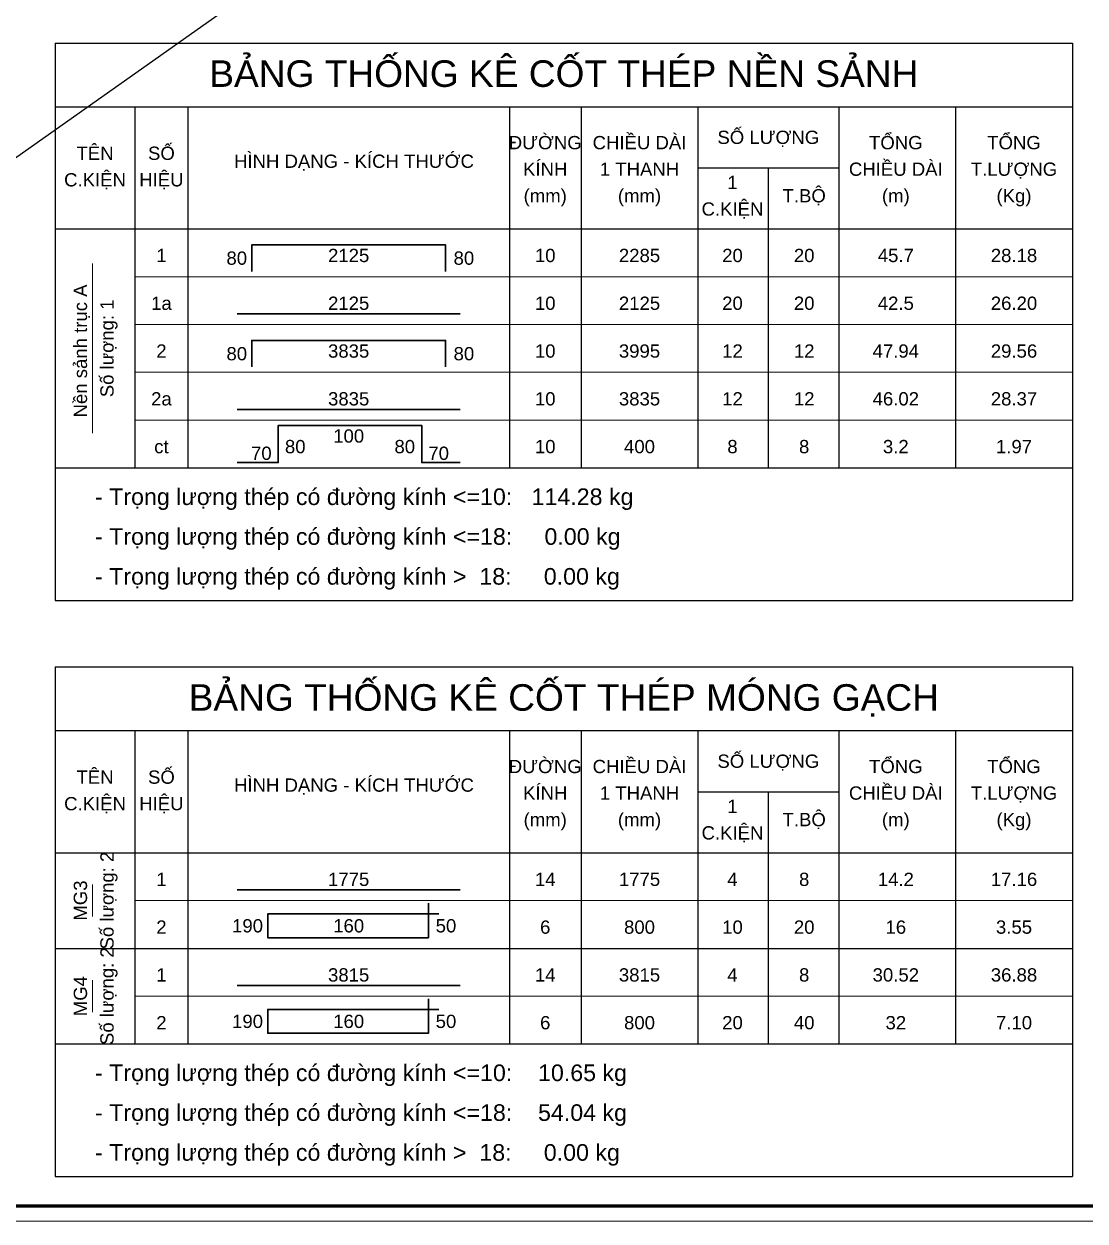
# Model space of a CAD drawing. Header units: millimetres. Extents: x -178395 to 493851, y -561170 to -280028.
# Drawn here: x 369492 to 379479, y -471455 to -460182 of the extents above; entities that cross this region are included whole.
import ezdxf
from ezdxf.enums import TextEntityAlignment as Align

# ---------------------------------------------------------------- set-up
doc = ezdxf.new("R2010")
doc.units = ezdxf.units.MM
doc.header["$MEASUREMENT"] = 0
doc.linetypes.add('HIDDEN', pattern=[0.375, 0.25, -0.125])
doc.layers.get('Defpoints').update_dxf_attribs({"color": 1})
doc.layers.add('KCS_Plotter', color=11, linetype='Continuous', plot=False)
for name, color, linetype, lineweight in [('Khungten_LCDI', 7, 'Continuous', 5), ('LC MANH DUT', 35, 'HIDDEN', 5), ('LC Net dam 1', 30, 'Continuous', 30), ('LC Net thay', 63, 'Continuous', 25), ('LC Text1', 3, 'Continuous', 20)]:
    doc.layers.add(name, color=color, linetype=linetype, lineweight=lineweight)
doc.styles.add('Hoa', font='micross_0.ttf')
doc.styles.add('Khungten', font='VHAVAN.TTF', dxfattribs={"width": 0.9, "height": 5000})
doc.styles.add('LC 1', font='VHAVANB.TTF')
doc.styles.add('Thuong', font='micross_0.ttf')
doc.styles.add('Title', font='VHBLACK.TTF', dxfattribs={"width": 0.8})

# ---------------------------------------------------------------- blocks, each defined once
blk = doc.blocks.new('lcdi fix')
at = {"layer": 'Defpoints', "lineweight": 0}
blk.add_lwpolyline([(-1200, -14850), (-1200, 14850), (40800, 14850), (40800, -14850)], close=True, dxfattribs=at)
at = {"layer": 'Khungten_LCDI', "color": 5, "lineweight": 60}
blk.add_lwpolyline([(0, -14650), (0, 14650), (40600, 14650), (40600, -14650)], close=True, dxfattribs=at)
at = {"color": 7, "style": 'Khungten', "width": 0.8}
for tag, p in [('REVISION', (39499, -10746)), ('NGAYHT', (39546, -11609))]:
    blk.add_attdef(tag, text='', height=200, dxfattribs=at).set_placement(p, align=Align.CENTER)
at = {"layer": 'LC Text1', "color": 3, "style": 'LC 1', "width": 1.834006}
for tag, p, p2 in [('TENBANVE1', (36913, -8886), (40339, -8886)), ('TENBANVE2', (36913, -9562), (40339, -9562))]:
    blk.add_attdef(tag, text='', height=250, dxfattribs=at).set_placement(p, p2, align=Align.FIT)
at = {"layer": 'LC Text1', "style": 'Title', "width": 0.7}
blk.add_attdef('SOBANVE', text='', height=250, dxfattribs=at).set_placement((39562, -13896), align=Align.CENTER)

msp = doc.modelspace()

# ---------------------------------------------------------------- linework, layer by layer
at = {"layer": 'KCS_Plotter', "ltscale": 250}
msp.add_line((355251, -471455.4), (384651, -450665.4), dxfattribs=at)
at = {"layer": 'LC MANH DUT'}
for p, q in [((370535.5, -462562.3), (379360.5, -462562.3)), ((370535.5, -463012.3), (379360.5, -463012.3)), ((370535.5, -463462.3), (379360.5, -463462.3)), ((370535.5, -463912.3), (379360.5, -463912.3)), ((370535.5, -464362.3), (379360.5, -464362.3)), ((370535.5, -468437.3), (379360.5, -468437.3)), ((370535.5, -468887.3), (379360.5, -468887.3)), ((370535.5, -469337.3), (379360.5, -469337.3)), ((370535.5, -469787.3), (379360.5, -469787.3))]:
    msp.add_line(p, q, dxfattribs=at)
at = {"layer": 'LC Net dam 1'}
for points in [[(371635.5, -462512.3), (371635.5, -462262.3), (373460.5, -462262.3), (373460.5, -462512.3)], [(371498, -462912.3), (373598, -462912.3)], [(371635.5, -463412.3), (371635.5, -463162.3), (373460.5, -463162.3), (373460.5, -463412.3)], [(371498, -463812.3), (373598, -463812.3)], [(371498, -464312.3), (371885.5, -464312.3), (371885.5, -463962.3), (373235.5, -463962.3), (373235.5, -464312.3), (373598, -464312.3)], [(371498, -468337.3), (373598, -468337.3)], [(373398, -468562.3), (371785.5, -468562.3), (371785.5, -468787.3), (373298, -468787.3), (373298, -468462.3)], [(371498, -469237.3), (373598, -469237.3)], [(373398, -469462.3), (371785.5, -469462.3), (371785.5, -469687.3), (373298, -469687.3), (373298, -469362.3)]]:
    msp.add_lwpolyline(points, dxfattribs=at)
at = {"layer": 'LC Net thay'}
for p, q in [((369785.5, -460362.3), (379360.5, -460362.3)), ((369785.5, -460362.3), (369785.5, -465612.3)), ((379360.5, -460362.3), (379360.5, -465612.3)), ((369785.5, -460962.3), (379360.5, -460962.3)), ((370535.5, -460962.3), (370535.5, -464362.3)), ((371035.5, -460962.3), (371035.5, -464362.3)), ((374060.5, -460962.3), (374060.5, -464362.3)), ((374735.5, -460962.3), (374735.5, -464362.3)), ((375835.5, -460962.3), (375835.5, -464362.3)), ((377160.5, -460962.3), (377160.5, -464362.3)), ((378260.5, -460962.3), (378260.5, -464362.3)), ((375835.5, -461537.3), (377160.5, -461537.3)), ((376498, -461537.3), (376498, -464362.3)), ((369785.5, -462112.3), (379360.5, -462112.3)), ((369785.5, -464362.3), (379360.5, -464362.3)), ((369785.5, -464362.3), (379360.5, -464362.3)), ((369785.5, -465612.3), (379360.5, -465612.3)), ((369785.5, -466237.3), (379360.5, -466237.3)), ((369785.5, -466237.3), (369785.5, -471037.3)), ((379360.5, -466237.3), (379360.5, -471037.3)), ((369785.5, -466837.3), (379360.5, -466837.3)), ((370535.5, -466837.3), (370535.5, -469787.3)), ((371035.5, -466837.3), (371035.5, -469787.3)), ((374060.5, -466837.3), (374060.5, -469787.3)), ((374735.5, -466837.3), (374735.5, -469787.3)), ((375835.5, -466837.3), (375835.5, -469787.3)), ((377160.5, -466837.3), (377160.5, -469787.3)), ((378260.5, -466837.3), (378260.5, -469787.3)), ((375835.5, -467412.3), (377160.5, -467412.3)), ((376498, -467412.3), (376498, -469787.3)), ((369785.5, -467987.3), (379360.5, -467987.3)), ((369785.5, -468887.3), (379360.5, -468887.3)), ((369785.5, -469787.3), (379360.5, -469787.3)), ((369785.5, -469787.3), (379360.5, -469787.3)), ((369785.5, -471037.3), (379360.5, -471037.3))]:
    msp.add_line(p, q, dxfattribs=at)
at = {"layer": 'LC Text1'}
for p, q in [((370135.5, -464037.3), (370135.5, -462437.3)), ((370135.5, -468587.3), (370135.5, -468287.3)), ((370135.5, -469487.3), (370135.5, -469187.3))]:
    msp.add_line(p, q, dxfattribs=at)

# ---------------------------------------------------------------- block references
at = {"layer": 'LC Net thay', "xscale": 0.7, "yscale": 0.7, "zscale": 0.7}
msp.add_blockref('lcdi fix', (356091, -461060.4), dxfattribs=at)

# ---------------------------------------------------------------- texts
at = {"layer": 'LC Text1', "color": 4, "style": 'Hoa'}
for s, p in [('BẢNG THỐNG KÊ CỐT THÉP NỀN SẢNH', (374573, -460774.8)), ('BẢNG THỐNG KÊ CỐT THÉP MÓNG GẠCH', (374573, -466649.8))]:
    msp.add_text(s, height=250, dxfattribs=at).set_placement(p, align=Align.CENTER)
at = {"layer": 'LC Text1'}
for s, style, p in [('SỐ LƯỢNG', 'Hoa', (376498, -461312.3)), ('TÊN', 'Hoa', (370160.5, -461462.3)), ('SỐ', 'Hoa', (370785.5, -461462.3)), ('ĐƯỜNG', 'Hoa', (374398, -461362.3)), ('CHIỀU DÀI', 'Hoa', (375285.5, -461362.3)), ('TỔNG', 'Hoa', (377698, -461362.3)), ('TỔNG', 'Hoa', (378810.5, -461362.3)), ('HÌNH DẠNG - KÍCH THƯỚC', 'Hoa', (372598, -461537.3)), ('KÍNH', 'Hoa', (374398, -461612.3)), ('1 THANH', 'Hoa', (375285.5, -461612.3)), ('CHIỀU DÀI', 'Hoa', (377698, -461612.3)), ('T.LƯỢNG', 'Hoa', (378810.5, -461612.3)), ('C.KIỆN', 'Hoa', (370160.5, -461712.3)), ('HIỆU', 'Hoa', (370785.5, -461712.3)), ('1', 'Hoa', (376160.5, -461737.3)), ('(mm)', 'Thuong', (374398, -461862.3)), ('(mm)', 'Thuong', (375285.5, -461862.3)), ('T.BỘ', 'Hoa', (376835.5, -461862.3)), ('(m)', 'Thuong', (377698, -461862.3)), ('(Kg)', 'Thuong', (378810.5, -461862.3)), ('C.KIỆN', 'Hoa', (376160.5, -461987.3)), ('100', 'Hoa', (372548, -464124.8)), ('SỐ LƯỢNG', 'Hoa', (376498, -467187.3)), ('ĐƯỜNG', 'Hoa', (374398, -467237.3)), ('CHIỀU DÀI', 'Hoa', (375285.5, -467237.3)), ('TỔNG', 'Hoa', (377698, -467237.3)), ('TỔNG', 'Hoa', (378810.5, -467237.3)), ('TÊN', 'Hoa', (370160.5, -467337.3)), ('SỐ', 'Hoa', (370785.5, -467337.3)), ('HÌNH DẠNG - KÍCH THƯỚC', 'Hoa', (372598, -467412.3)), ('KÍNH', 'Hoa', (374398, -467487.3)), ('1 THANH', 'Hoa', (375285.5, -467487.3)), ('CHIỀU DÀI', 'Hoa', (377698, -467487.3)), ('T.LƯỢNG', 'Hoa', (378810.5, -467487.3)), ('C.KIỆN', 'Hoa', (370160.5, -467587.3)), ('HIỆU', 'Hoa', (370785.5, -467587.3)), ('1', 'Hoa', (376160.5, -467612.3)), ('(mm)', 'Thuong', (374398, -467737.3)), ('(mm)', 'Thuong', (375285.5, -467737.3)), ('T.BỘ', 'Hoa', (376835.5, -467737.3)), ('(m)', 'Thuong', (377698, -467737.3)), ('(Kg)', 'Thuong', (378810.5, -467737.3)), ('C.KIỆN', 'Hoa', (376160.5, -467862.3))]:
    msp.add_text(s, height=125, dxfattribs=dict(at, style=style)).set_placement(p, align=Align.CENTER)
at = {"layer": 'LC Text1', "style": 'Hoa'}
for s, p in [('1', (370785.5, -462462.3)), ('2125', (372548, -462462.3)), ('10', (374398, -462462.3)), ('1a', (370785.5, -462912.3)), ('2125', (372548, -462912.3)), ('10', (374398, -462912.3)), ('2125', (375285.5, -462912.3)), ('20', (376160.5, -462912.3)), ('20', (376835.5, -462912.3)), ('42.5', (377698, -462912.3)), ('26.20', (378810.5, -462912.3)), ('2', (370785.5, -463362.3)), ('3835', (372548, -463362.3)), ('10', (374398, -463362.3)), ('2a', (370785.5, -463812.3)), ('3835', (372548, -463812.3)), ('10', (374398, -463812.3)), ('3835', (375285.5, -463812.3)), ('12', (376160.5, -463812.3)), ('12', (376835.5, -463812.3)), ('46.02', (377698, -463812.3)), ('28.37', (378810.5, -463812.3)), ('ct', (370785.5, -464262.3)), ('10', (374398, -464262.3)), ('1', (370785.5, -468337.3)), ('1775', (372548, -468337.3)), ('14', (374398, -468337.3)), ('1775', (375285.5, -468337.3)), ('4', (376160.5, -468337.3)), ('8', (376835.5, -468337.3)), ('14.2', (377698, -468337.3)), ('17.16', (378810.5, -468337.3)), ('2', (370785.5, -468787.3)), ('160', (372548, -468774.8)), ('6', (374398, -468787.3)), ('1', (370785.5, -469237.3)), ('3815', (372548, -469237.3)), ('14', (374398, -469237.3)), ('3815', (375285.5, -469237.3)), ('4', (376160.5, -469237.3)), ('8', (376835.5, -469237.3)), ('30.52', (377698, -469237.3)), ('36.88', (378810.5, -469237.3)), ('2', (370785.5, -469687.3)), ('160', (372548, -469674.8)), ('6', (374398, -469687.3))]:
    msp.add_text(s, height=125, dxfattribs=at).set_placement(p, align=Align.BOTTOM_CENTER)
at = {"layer": 'LC Text1', "color": 7, "style": 'Hoa'}
for s, p in [('2285', (375285.5, -462462.3)), ('20', (376160.5, -462462.3)), ('20', (376835.5, -462462.3)), ('45.7', (377698, -462462.3)), ('28.18', (378810.5, -462462.3)), ('3995', (375285.5, -463362.3)), ('12', (376160.5, -463362.3)), ('12', (376835.5, -463362.3)), ('47.94', (377698, -463362.3)), ('29.56', (378810.5, -463362.3)), ('400', (375285.5, -464262.3)), ('8', (376160.5, -464262.3)), ('8', (376835.5, -464262.3)), ('3.2', (377698, -464262.3)), ('1.97', (378810.5, -464262.3)), ('800', (375285.5, -468787.3)), ('10', (376160.5, -468787.3)), ('20', (376835.5, -468787.3)), ('16', (377698, -468787.3)), ('3.55', (378810.5, -468787.3)), ('800', (375285.5, -469687.3)), ('20', (376160.5, -469687.3)), ('40', (376835.5, -469687.3)), ('32', (377698, -469687.3)), ('7.10', (378810.5, -469687.3))]:
    msp.add_text(s, height=125, dxfattribs=at).set_placement(p, align=Align.BOTTOM_CENTER)
at = {"layer": 'LC Text1', "style": 'Hoa'}
for s, p in [('80', (371591.8, -462487.3)), ('80', (371591.8, -463387.3)), ('190', (371741.8, -468774.8)), ('190', (371741.8, -469674.8))]:
    msp.add_text(s, height=125, dxfattribs=at).set_placement(p, align=Align.BOTTOM_RIGHT)
for s, p in [('80', (373535.5, -462487.3)), ('80', (373535.5, -463387.3)), ('50', (373366.8, -468774.8)), ('50', (373366.8, -469674.8))]:
    msp.add_text(s, height=125, dxfattribs=at).set_placement(p, align=Align.BOTTOM_LEFT)
for s, p in [('Nền sảnh trục A ', (370085.5, -463237.3)), ('Số lượng: 1', (370335.5, -463237.3)), ('Số lượng: 2', (370335.5, -468437.3)), ('MG3', (370085.5, -468437.3)), ('Số lượng: 2', (370335.5, -469337.3)), ('MG4', (370085.5, -469337.3))]:
    msp.add_text(s, height=125, rotation=90.00021, dxfattribs=at).set_placement(p, align=Align.CENTER)
for s, height, p in [('80', 125, (371948, -464224.8)), ('70', 125, (373298, -464287.3)), ('- Trọng lượng thép có đường kính <=10:   114.28 kg', 156.25, (370160.5, -464712.3)), ('- Trọng lượng thép có đường kính <=18:     0.00 kg', 156.25, (370160.5, -465087.3)), ('- Trọng lượng thép có đường kính >  18:     0.00 kg', 156.25, (370160.5, -465462.3)), ('- Trọng lượng thép có đường kính <=10:    10.65 kg', 156.25, (370160.5, -470137.3)), ('- Trọng lượng thép có đường kính <=18:    54.04 kg', 156.25, (370160.5, -470512.3)), ('- Trọng lượng thép có đường kính >  18:     0.00 kg', 156.25, (370160.5, -470887.3))]:
    msp.add_text(s, height=height, dxfattribs=at).set_placement(p)
for s, p in [('80', (373173, -464224.8)), ('70', (371823, -464287.3))]:
    msp.add_text(s, height=125, dxfattribs=at).set_placement(p, align=Align.RIGHT)

doc.saveas('drawing.dxf')
